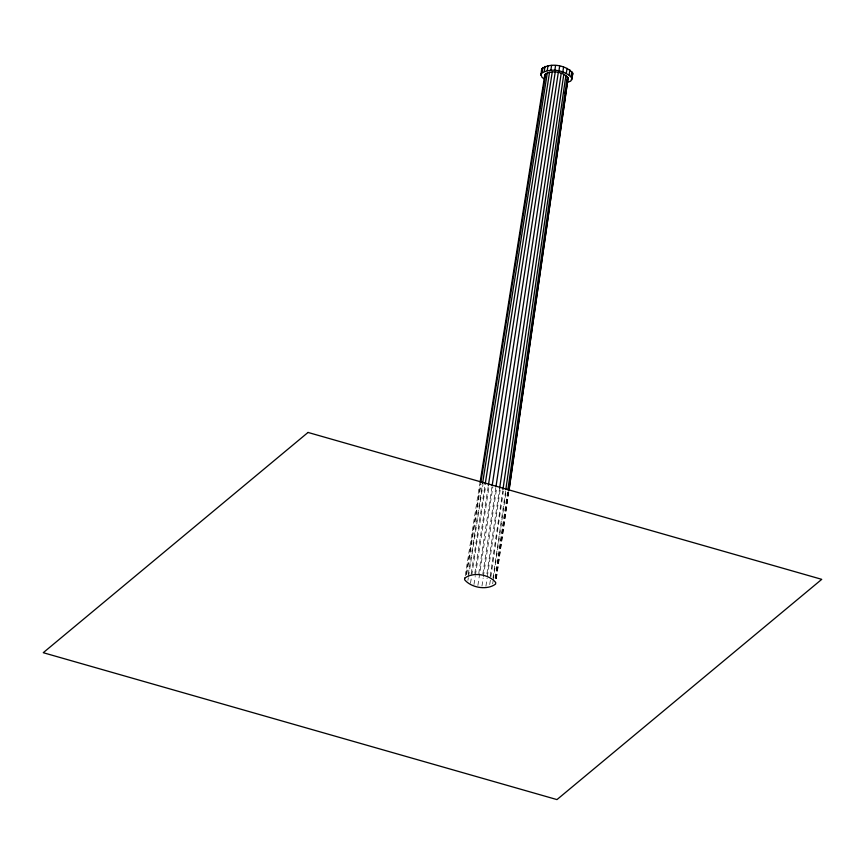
<?xml version="1.0" encoding="UTF-8"?>
<svg xmlns="http://www.w3.org/2000/svg" width="865" height="865" viewBox="0 0 865 865"><rect width="100%" height="100%" fill="white"/><g stroke="black" fill="none" stroke-linecap="round" stroke-linejoin="round"><path stroke-width="0.65" stroke-dasharray="4.33 3.24" d="M495.137 578.144L507.474 492.542M495.386 578.739L507.885 491.828M496.272 578.48L508.728 491.698M496.359 578.707L508.804 491.861M493.007 577.842L505.614 490.974M492.672 583.832L493.061 581.161M493.255 579.831L506.198 490.433M490.206 576.328L502.738 490.866M489.709 584.535L503.376 491.104M486.93 573.722L499.613 488.303M485.925 586.167L487.114 578.155M487.309 576.814L500.348 488.714M482.832 574.101L495.872 487.384M481.967 586.016L483.167 578.015M483.362 576.674L496.575 488.584M478.756 573.527L491.969 486.844M477.891 585.454L492.899 486.703M473.977 584.491L475.209 576.49M475.415 575.16L488.974 487.125M470.506 583.215L471.544 576.555M471.749 575.214L485.676 485.914M474.788 573.387L488.174 486.703M468.235 574.382L482.335 484.995M467.911 580.372L468.333 577.712M468.549 576.371L483.005 484.476M471.198 573.679L484.951 485.654M465.251 575.722L479.772 483.567M466.311 574.122L480.713 483.351M466.613 574.717L480.994 483.978"/><path stroke-width="1.3" d="M543.739 78.715L541.793 77.072L540.96 73.828C549.48 67.329 565.299 69.989 572.003 78.164L570.727 81.115L566.597 82.662M541.598 70.422L541.717 68.854C550.237 62.356 566.056 65.005 572.76 73.19L572.641 74.758M508.998 490.531L568.089 77.818C563.072 71.698 551.232 69.708 544.853 74.574L545.48 76.996M507.852 489.871L567.375 76.574M563.472 105.433L563.861 102.751M565.202 93.398L565.591 90.717M508.912 490.368L568.089 77.818M505.809 489.633L565.926 75.342M502.933 489.525L563.818 74.206M499.613 488.303L561.212 73.244M496.067 486.054L558.282 72.53M540.852 75.406L541.717 68.854M542.128 72.455L542.885 67.481M544.269 71.384L545.026 66.4M547.242 70.671L547.999 65.697M550.843 70.379L551.589 65.405M554.822 70.53L555.568 65.545M492.174 485.514L555.222 72.098M558.909 71.092L559.655 66.118M562.823 72.055L563.58 67.081M566.305 73.341L567.062 68.357M569.116 74.855L569.862 69.87M571.062 76.498L571.808 71.525M571.895 79.742L572.76 73.19M488.379 485.373L552.248 71.99M482.54 483.654L547.329 72.746M485.157 484.314L549.556 72.217M480.086 482.4L544.853 74.574M480.929 482.01L545.729 73.547M567.126 80.023L568.002 78.996M464.721 578.155L464.613 579.723C471.306 587.886 487.092 590.535 495.591 584.059L495.699 582.48C489.006 574.328 473.22 571.668 464.721 578.155M308.037 432.446L43.25 652.697L556.963 799.595L821.75 579.345L308.037 432.446"/></g></svg>
